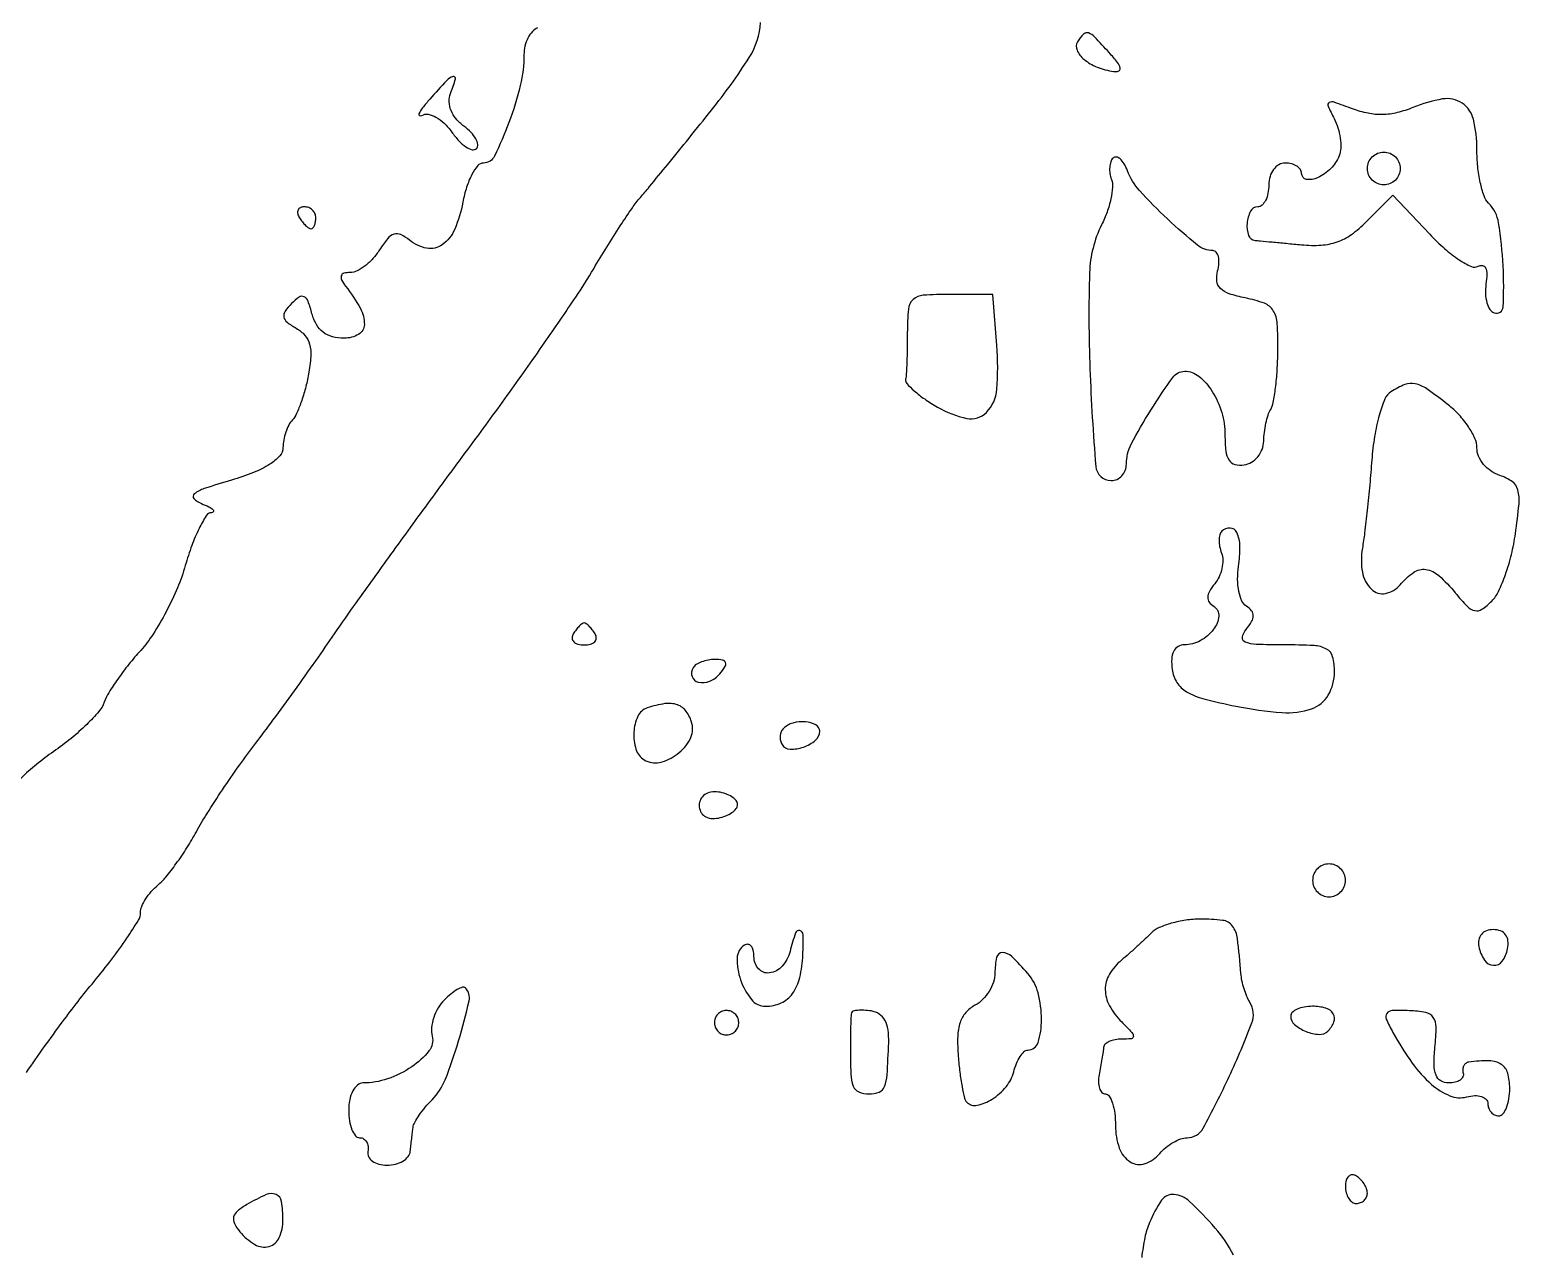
# Model space of a CAD drawing. Extents: x 0 to 5034, y 0 to 2560.
# Drawn here: x 3751.9 to 3887.9, y 1352.8 to 1464.2 of the extents above; entities that cross this region are included whole.
import ezdxf

# ---------------------------------------------------------------- set-up
doc = ezdxf.new("R2010")
doc.units = 0

msp = doc.modelspace()

# ---------------------------------------------------------------- linework, layer by layer
for points in [[(3751.569575, 1368.958951, -0.007806), (3754.875159, 1373.58354, -0.014034), (3757.75, 1377.255347, 0.010556), (3759.377877, 1379.304975, 0.014386), (3760.751563, 1381.223736, 0.011188), (3761.801402, 1382.860953, 0.137816), (3762, 1383.567786, -0.099899), (3762.11055, 1384.115575, -0.041186), (3762.462095, 1384.789839, -0.038625), (3762.971175, 1385.473388, -0.040202), (3763.573088, 1386.060658, 0.047881), (3764.3088, 1386.80082, 0.015351), (3765.255276, 1388.030476, 0.015158), (3766.23074, 1389.471778, 0.01639), (3767.090667, 1390.933102, -0.015739), (3768.078837, 1392.617371, -0.00702), (3769.479877, 1394.774099, -0.006941), (3771.027142, 1397.016303, -0.009339), (3772.493589, 1399, 0.005029), (3774.086986, 1401.117011, 0.0026), (3776.038409, 1403.79375, 0.002584), (3778.016083, 1406.566446, 0.003919), (3779.70454, 1409, -0.005261), (3781.706796, 1411.869353, -0.001517), (3784.861765, 1416.2625, -0.001526), (3788.448874, 1421.19377, -0.001625), (3791.991553, 1426, 0.003813), (3795.467137, 1430.758651, 0.003868), (3798.852939, 1435.5471, 0.003765), (3801.734473, 1439.757267, 0.01582), (3803.364854, 1442.35183, -0.006302), (3804.556124, 1444.330207, -0.00645), (3805.787908, 1446.262586, -0.006277), (3806.899507, 1447.912237, -0.026724), (3807.627138, 1448.85183, 0.006245), (3808.46104, 1449.842099, 0.000918), (3810.120732, 1451.8713, 0.001036), (3812.072926, 1454.277254, 0.00089), (3814.117043, 1456.816426, 0.0272), (3817.575435, 1461.644017, 0.130706), (3818.589673, 1464.839844, 0.161575)], [(3798.25, 1464.337719, 0.114638), (3797.771663, 1464.002112, 0.064274), (3797.367188, 1463.41385, 0.058899), (3797.093096, 1462.677424, 0.059732), (3797, 1461.900918, -0.05928), (3796.665789, 1459.091888, -0.030166), (3795.623002, 1455.686569, -0.023164), (3794.321087, 1452.639506, -0.28774), (3793.301834, 1452, 0.223277), (3792.789985, 1451.759439, 0.052026), (3792.249141, 1450.948422, 0.043927), (3791.764747, 1449.791085, 0.030796), (3791.419044, 1448.420161, -0.053102), (3790.678773, 1445.953425, -0.140037), (3789.535447, 1444.527714, -0.204731), (3788.114348, 1444.220757, -0.126055), (3786.543211, 1444.964138, 0.063981), (3785.761041, 1445.459914, 0.190222), (3785.138907, 1445.498033, 0.143507), (3784.542678, 1445.090285, 0.031925), (3783.815399, 1444.076014, -0.043703), (3783.217111, 1443.281771, -0.044649), (3782.493819, 1442.609829, -0.048699), (3781.759387, 1442.147278, -0.116707), (3781.137008, 1442, 0.06258), (3780.567407, 1441.928428, 0.255469), (3780.321076, 1441.69884, 0.205075), (3780.35291, 1441.321728, 0.042471), (3780.722321, 1440.75, -0.036714), (3782.064409, 1438.724348, -0.135979), (3782.427518, 1437.249815, -0.259659), (3781.893014, 1436.351924, -0.1322), (3780.585247, 1436, -0.064359), (3779.510137, 1436.138962, -0.098596), (3778.668321, 1436.549389, -0.099664), (3778.053983, 1437.247112, -0.06697), (3777.649385, 1438.232753, 0.023818), (3777.290947, 1439.377664, 0.190825), (3776.930163, 1439.782318, 0.273927), (3776.475918, 1439.750833, 0.046589), (3775.782753, 1439.170475, 0.044614), (3775.192475, 1438.457409, 0.200733), (3775.084037, 1437.938725, 0.182597), (3775.374971, 1437.465603, 0.036138), (3776.218579, 1436.905615, -0.086422), (3777.002499, 1436.263627, -0.113321), (3777.433897, 1435.448004, -0.082651), (3777.541629, 1434.328159, -0.0289), (3777.336342, 1432.717894, -0.018705), (3777.042561, 1431.416309, -0.019847), (3776.65711, 1430.166194, -0.0199), (3776.241557, 1429.121436, -0.080631), (3775.867763, 1428.55, 0.066257), (3775.535084, 1428.071842, 0.03635), (3775.254905, 1427.414443, 0.03551), (3775.06374, 1426.693575, 0.047092), (3775, 1426.018315, -0.187186), (3774.702952, 1425.252661, -0.066833), (3773.788622, 1424.486976, -0.047238), (3772.323147, 1423.743899, -0.021944), (3770.304135, 1423.050107, 0.00779), (3767.818611, 1422.273921, 0.086425), (3766.904565, 1421.78557, 0.446282), (3766.875036, 1421.35308, 0.107013), (3767.554135, 1420.902077, -0.01886), (3768.240524, 1420.603147, -0.072575), (3768.625345, 1420.343617, -0.366641), (3768.647234, 1420.175801, -0.236686), (3768.468315, 1420.070285, 0.239738), (3767.992088, 1419.785715, 0.025552), (3767.342268, 1418.625334, 0.027053), (3766.677031, 1417.074892, 0.018436), (3766.083711, 1415.25, -0.030304), (3765.367199, 1413.211928, -0.021325), (3764.328993, 1411.014063, -0.021603), (3763.150362, 1408.989219, -0.041594), (3762.010047, 1407.5, 0.015678), (3760.924006, 1406.22431, 0.015282), (3759.910365, 1404.872378, 0.01537), (3759.093853, 1403.631689, 0.053691), (3758.682816, 1402.767668, -0.093407), (3758.19568, 1401.922827, -0.022116), (3757.077678, 1400.731206, -0.022001), (3755.648239, 1399.454435, -0.020125), (3754.070178, 1398.267668, 0.019884), (3752.493819, 1397.083371, 0.021942), (3751.069529, 1395.813966, 0.021994)], [(3861.780976, 1352.290838, 0.065298), (3860.117247, 1354.75, 0.021844), (3857.762507, 1357.183746, 0.17045), (3856.344028, 1357.818151, 0.267969), (3855.214324, 1357.285297, 0.053483), (3854.103434, 1355.249712, 0.047901), (3853.68926, 1353.896287, 0.021667), (3853.39731, 1352.062872, 0.021219)]]:
    msp.add_lwpolyline(points, format="xyb")
for points in [[(3847.542705, 1463.069098, 0.250048), (3847.493457, 1462.294892, 0.114207), (3848.128344, 1461.46655, 0.078705), (3849.328813, 1460.75941, 0.056308), (3850.836385, 1460.353926, 0.128028), (3851.29711, 1460.402211, 0.377176), (3851.43533, 1460.661128, 0.109501), (3851.181443, 1461.187876, 0.017075), (3850.431397, 1462.075805, 0.007591), (3849.090189, 1463.513342, 0.118976), (3848.527964, 1463.872149, 0.291323), (3848.084129, 1463.765526, 0.053678)], [(3788.404988, 1457.828106, 0.013189), (3787.742088, 1457.030858, 0.053426), (3787.406679, 1456.496489, 0.415229), (3787.462135, 1456.336342, 0.249486), (3787.681578, 1456.344836, -0.176226), (3788.254375, 1456.448361, -0.084655), (3788.968327, 1456.196638, -0.066418), (3789.722429, 1455.63457, -0.04669), (3790.408577, 1454.827062, 0.034607), (3791.051518, 1454.032317, 0.057689), (3791.705656, 1453.474419, 0.082632), (3792.270936, 1453.217887, 0.267771), (3792.653998, 1453.320665, 0.233083), (3792.779767, 1453.690971, 0.094723), (3792.608026, 1454.210151, 0.066577), (3792.168042, 1454.799494, 0.041315), (3791.514519, 1455.365725, -0.060065), (3790.802268, 1456.031064, -0.079), (3790.344334, 1456.791934, -0.088275), (3790.176462, 1457.587269, -0.099914), (3790.306135, 1458.355392, 0.023221), (3790.74347, 1459.675207, 0.584202), (3790.527311, 1459.892013, 0.13926), (3789.944835, 1459.53706, 0.006685)], [(3870.968872, 1456.058163, -0.049144), (3871.318333, 1455.215654, -0.040934), (3871.523507, 1454.267717, -0.042664), (3871.565307, 1453.360768, -0.08198), (3871.419095, 1452.649761, -0.106216), (3870.670375, 1451.502086, -0.084959), (3869.458805, 1450.652407, -0.149906), (3868.450763, 1450.50573, -0.37005), (3868, 1451.031385, 0.152681), (3867.884506, 1451.400789, 0.098158), (3867.559375, 1451.715469, 0.08088), (3867.073532, 1451.92777, 0.062722), (3866.5, 1452, 0.130775), (3865.924246, 1451.846791, 0.10214), (3865.4375, 1451.416667, 0.08892), (3865.111864, 1450.769411, 0.072314), (3865, 1450, -0.048028), (3864.926307, 1449.234582, -0.068025), (3864.70625, 1448.5875, -0.088204), (3864.381882, 1448.151477, -0.191087), (3864, 1448, 0.278157), (3863.337127, 1447.600309, 0.101391), (3863.017838, 1446.504434, 0.104745), (3863.159988, 1445.393918, 0.29565), (3863.75, 1444.936164, -0.002209), (3864.218119, 1444.894235, -0.000237), (3865.303173, 1444.791698, -0.000291), (3866.595141, 1444.668229, -0.000234), (3867.984208, 1444.534007, 0.038917), (3869.793393, 1444.499626, 0.070479), (3871.242045, 1444.792556, 0.071115), (3872.543718, 1445.47392, 0.040315), (3873.901523, 1446.628796), (3876.334632, 1449.061904), (3879.7011, 1445.492815, 0.023101), (3881.066984, 1444.172567, 0.034395), (3882.386399, 1443.162333, 0.037023), (3883.505274, 1442.535483, 0.252745), (3884.115161, 1442.571173, -0.182186), (3884.510253, 1442.648451, -0.251886), (3884.790004, 1442.430989, -0.109211), (3884.905663, 1441.857366, -0.031658), (3884.831377, 1440.952264, 0.046317), (3884.784269, 1440.057819, 0.059133), (3884.914121, 1439.24323, 0.071532), (3885.18981, 1438.624272, 0.171448), (3885.578398, 1438.316821, 0.498525), (3886.39766, 1438.871526, 0.025471), (3886.396751, 1442.5982, 0.026442), (3885.986573, 1446.526227, 0.158426), (3885.065286, 1448.334714, -0.114076), (3884.653676, 1448.993835, -0.029219), (3884.312928, 1450.212541, -0.028214), (3884.078382, 1451.686519, -0.025352), (3884, 1453.231385, 0.058179), (3883.677415, 1455.994372, 0.191424), (3882.644224, 1457.470365, 0.189187), (3880.86997, 1457.844541, 0.056708), (3878.165913, 1457.068723, -0.038434), (3876.726647, 1456.598357, -0.053997), (3875.388033, 1456.421787, -0.054959), (3874.060791, 1456.536948, -0.041765), (3872.656332, 1456.940563, 0.007569), (3870.983398, 1457.54779, 0.20658), (3870.525695, 1457.513681, 0.395778), (3870.413883, 1457.192765, 0.018236)], [(3850.780286, 1452.446953, 0.118684), (3850.571047, 1452.105013, 0.060538), (3850.474421, 1451.607805, 0.055028), (3850.496458, 1451.042014, 0.054437), (3850.641255, 1450.492491, -0.11234), (3850.741128, 1449.797197, -0.033616), (3850.581946, 1448.731582, -0.031839), (3850.235796, 1447.523932, -0.02967), (3849.732377, 1446.340257, 0.107939), (3848.641164, 1442.001674, 0.017304), (3848.669714, 1433.212693, 0.011103), (3849.2057, 1424.299088, 0.390319), (3850.616307, 1423, 0.10862), (3851.144205, 1423.11605, 0.099719), (3851.59354, 1423.444745, 0.095427), (3851.894849, 1423.936001, 0.090217), (3852, 1424.514024, -0.120685), (3852.440915, 1426.314135, -0.020087), (3854.226702, 1429.428843, -0.015723), (3856.241641, 1432.423946, -0.237333), (3857.321429, 1432.987621, -0.179272), (3858.611679, 1432.531639, -0.078474), (3859.825441, 1431.146882, -0.068641), (3860.700532, 1429.218435, -0.072358), (3861, 1427.159912, 0.027789), (3861.081306, 1425.698145, 0.115568), (3861.374805, 1424.871706, 0.188916), (3861.914407, 1424.481566, 0.100472), (3862.75, 1424.437822, 0.100477), (3863.421117, 1424.68147, 0.083102), (3863.996869, 1425.180722, 0.080879), (3864.39086, 1425.854376, 0.08728), (3864.537214, 1426.600536, -0.026652), (3864.595706, 1427.401946, -0.022717), (3864.740423, 1428.237122, -0.02334), (3864.942523, 1428.985755, -0.058139), (3865.176731, 1429.501197, 0.09139), (3865.414214, 1430.131425, 0.013909), (3865.616301, 1431.466035, 0.015177), (3865.764712, 1433.07269, 0.012623), (3865.827353, 1434.787433, 0.016659), (3865.770723, 1437.35589, 0.123183), (3865.411052, 1438.516592, 0.169605), (3864.597132, 1439.187201, 0.038958), (3862.858066, 1439.678387, -0.029227), (3861.381753, 1440.064537, -0.114835), (3860.581481, 1440.547444, -0.174546), (3860.257791, 1441.211453, -0.091189), (3860.326609, 1442.140954, 0.044717), (3860.446218, 1442.853095, 0.076088), (3860.401161, 1443.453905, 0.113748), (3860.207137, 1443.852246, 0.226513), (3859.897722, 1444, -0.172544), (3858.493097, 1444.499592, -0.017107), (3855.755667, 1446.889171, -0.020792), (3853.197556, 1449.48878, -0.094431), (3852.096601, 1451.294719, 0.041946), (3851.792029, 1451.936649, 0.081408), (3851.431979, 1452.373509, 0.13763), (3851.079621, 1452.541759, 0.244012)], [(3877, 1451.5, -0.099038), (3876.885486, 1450.927543, -0.097945), (3876.559375, 1450.440625, -0.097945), (3876.072457, 1450.114514, -0.099038), (3875.5, 1450, -0.099038), (3874.927543, 1450.114514, -0.097945), (3874.440625, 1450.440625, -0.097945), (3874.114514, 1450.927543, -0.099038), (3874, 1451.5, -0.099038), (3874.114514, 1452.072457, -0.097945), (3874.440625, 1452.559375, -0.097945), (3874.927543, 1452.885486, -0.099038), (3875.5, 1453, -0.099038), (3876.072457, 1452.885486, -0.097945), (3876.559375, 1452.559375, -0.097945), (3876.885486, 1452.072457, -0.099038)], [(3776.5, 1447, 0.029505), (3776.768994, 1446.617226, 0.035638), (3777.066025, 1446.29375, 0.038439), (3777.34829, 1446.065539, 0.151918), (3777.559017, 1446, 0.210953), (3777.727648, 1446.07446, 0.081139), (3777.870461, 1446.29375, 0.061769), (3777.967655, 1446.617151, 0.042167), (3778, 1447, 0.105053), (3777.918938, 1447.381556, 0.099167), (3777.688914, 1447.70625, 0.09642), (3777.345238, 1447.923877, 0.093332), (3776.940983, 1448, 0.108972), (3776.586039, 1447.921712, 0.182303), (3776.3746, 1447.70625, 0.161196), (3776.343488, 1447.3821, 0.082592)], [(3832, 1436.5, -0.004038), (3831.988732, 1435.104891, -0.005018), (3831.954754, 1433.807812, -0.004125), (3831.906368, 1432.720604, -0.037475), (3831.845972, 1432.25, 0.241029), (3831.954401, 1431.858949, 0.027262), (3832.633369, 1431.196916, 0.028205), (3833.585175, 1430.455366, 0.019221), (3834.742767, 1429.718224, 0.081076), (3837.44409, 1428.680421, 0.257525), (3839.229865, 1429.231061, 0.174556), (3840.175191, 1431.336747, 0.038947), (3840.169137, 1435.34126), (3839.798613, 1440), (3835.899306, 1440, 0.016824), (3833.457815, 1439.917828, 0.167592), (3832.528522, 1439.525601, 0.189483), (3832.09785, 1438.666704, 0.022569)], [(3876.152813, 1431.115605, 0.154773), (3875.5974, 1430.454622, 0.029603), (3875.079082, 1428.953786, 0.028542), (3874.657604, 1427.035426, 0.021219), (3874.40487, 1424.880918, -0.004225), (3874.217719, 1422.625514, -0.00383), (3873.986825, 1420.298453, -0.003835), (3873.748232, 1418.218776, -0.012257), (3873.544501, 1416.837219, 0.085456), (3873.543567, 1414.636404, 0.158664), (3874.367167, 1413.072704, 0.247273), (3875.657785, 1412.692493, 0.17159), (3876.989766, 1413.487669, -0.067393), (3878.222724, 1414.621384, -0.19086), (3879.339904, 1414.884994, -0.148834), (3880.525985, 1414.325218, -0.036844), (3882.025195, 1412.75, 0.01998), (3883.127574, 1411.510665, 0.146668), (3883.811097, 1411.125991, 0.209244), (3884.464659, 1411.252491, 0.046533), (3885.358054, 1412, 0.085801), (3885.97641, 1412.88494, 0.025141), (3886.606929, 1414.425687, 0.024452), (3887.153043, 1416.260617, 0.024009), (3887.521305, 1418.151274, 0.012198), (3887.846996, 1420.853066, 0.089483), (3887.739625, 1422.145007, 0.173735), (3887.20798, 1422.913103, 0.078658), (3886.098739, 1423.468661, -0.074705), (3885.296554, 1423.862577, -0.068093), (3884.616505, 1424.485489, -0.071553), (3884.15721, 1425.233972, -0.102234), (3884, 1425.994808, 0.106056), (3883.815571, 1426.854511, 0.04194), (3883.22601, 1427.917276, 0.039102), (3882.373315, 1428.99695, 0.039431), (3881.365141, 1429.92742, 0.013109), (3879.418378, 1431.377776, 0.097799), (3878.370365, 1431.844665, 0.15233), (3877.435193, 1431.771377, 0.046112)], [(3860.708381, 1418.375048, 0.137385), (3860.528357, 1418.054967, 0.056404), (3860.464908, 1417.556429, 0.050072), (3860.515295, 1416.973068, 0.045077), (3860.680777, 1416.389499, -0.089693), (3860.803068, 1415.744941, -0.056223), (3860.723375, 1414.979445, -0.054157), (3860.466818, 1414.216184, -0.065154), (3860.063317, 1413.576293, 0.040568), (3859.579447, 1412.886382, 0.125669), (3859.423193, 1412.344039, 0.171069), (3859.566256, 1411.894911, 0.092762), (3860, 1411.5, -0.285618), (3860.434586, 1410.624607, -0.140927), (3859.960993, 1409.423677, -0.101896), (3858.744471, 1408.373664, -0.127935), (3857.308004, 1408, 0.131712), (3856.720537, 1407.842516, 0.14664), (3856.319052, 1407.416498, 0.104892), (3856.134942, 1406.711764, 0.046934), (3856.180449, 1405.75, 0.10538), (3856.617754, 1404.555942, 0.122552), (3857.487339, 1403.719691, 0.067301), (3859.070932, 1403.073236, 0.014063), (3862, 1402.402693, 0.029598), (3866.210205, 1401.819055, 0.103747), (3868.911653, 1402.167252, 0.179088), (3870.428747, 1403.417731, 0.132522), (3871, 1405.535184, 0.061988), (3870.827844, 1406.918481, 0.211389), (3870.281157, 1407.616693, 0.110821), (3869.133274, 1407.933309, 0.012099), (3866.377555, 1408, -0.008711), (3863.855216, 1408.043948, -0.088538), (3862.834899, 1408.262978, -0.357211), (3862.59398, 1408.707615, -0.126444), (3862.926114, 1409.410972, 0.037692), (3863.435634, 1410.128654, 0.133179), (3863.588985, 1410.66757, 0.178786), (3863.429947, 1411.115157, 0.080669), (3862.95244, 1411.529394, -0.154467), (3862.542566, 1412.005567, -0.052499), (3862.270144, 1412.888427, -0.046222), (3862.157298, 1413.990704, -0.038862), (3862.23715, 1415.16245, 0.038807), (3862.363469, 1417.01303, 0.109113), (3862.073319, 1418.270408, 0.277923), (3861.467861, 1418.67097, 0.209933)], [(3801.5, 1409, 0.146489), (3801.397987, 1408.620597, 0.191582), (3801.538811, 1408.29375, 0.134005), (3801.925364, 1408.072951, 0.063222), (3802.5, 1408, 0.063222), (3803.074636, 1408.072951, 0.134005), (3803.461189, 1408.29375, 0.191582), (3803.602013, 1408.620597, 0.146489), (3803.5, 1409, 0.025622), (3803.235369, 1409.382847, 0.032351), (3802.951311, 1409.70625, 0.033983), (3802.686704, 1409.937141, 0.163822), (3802.5, 1410, 0.163822), (3802.313296, 1409.937141, 0.033983), (3802.048689, 1409.70625, 0.032351), (3801.764631, 1409.382847, 0.025622)], [(3812.439699, 1405.902432, 0.224307), (3812.34949, 1405.10226, 0.259634), (3812.912648, 1404.594515, 0.153551), (3813.957775, 1404.677327, 0.124203), (3814.870817, 1405.344344, 0.031082), (3815.350581, 1406.001551, 0.224487), (3815.398805, 1406.379874, 0.276877), (3815.139755, 1406.60512, 0.043901), (3814.440135, 1406.666667, 0.045576), (3813.820558, 1406.610073, 0.045718), (3813.222161, 1406.442173, 0.049747), (3812.729936, 1406.195636, 0.113856)], [(3808.25, 1402.25, 0.20671), (3807.401568, 1401.491596, 0.094433), (3807.0334, 1400.021439, 0.091372), (3807.227783, 1398.476526, 0.179342), (3807.979333, 1397.512773, 0.19577), (3809.388786, 1397.27529, 0.107799), (3810.999713, 1398.022876, 0.106844), (3812.163109, 1399.380099, 0.19013), (3812.336756, 1400.820245, 0.090261), (3811.824157, 1401.921012, 0.155846), (3811.024837, 1402.52331, 0.121069), (3809.865826, 1402.634423, 0.044119)], [(3820.693853, 1400.36052, 0.096382), (3820.487617, 1400.054641, 0.077371), (3820.390517, 1399.668938, 0.075821), (3820.414476, 1399.264427, 0.085976), (3820.559212, 1398.904194, 0.251406), (3821.292238, 1398.479983, 0.092338), (3822.51342, 1398.667218, 0.089221), (3823.616217, 1399.290262, 0.223243), (3824, 1400.106989, 0.274485), (3823.65045, 1400.695752, 0.106073), (3822.704307, 1400.975921, 0.086873), (3821.558862, 1400.864723, 0.129546)], [(3813, 1393.338192, 0.112544), (3813.129388, 1392.770638, 0.136335), (3813.487901, 1392.361287, 0.119179), (3814.048763, 1392.160824, 0.074207), (3814.75, 1392.190371, 0.046463), (3815.419589, 1392.385172, 0.059044), (3815.985938, 1392.690115, 0.071257), (3816.371749, 1393.052536, 0.17021), (3816.5, 1393.418366, 0.174204), (3816.370686, 1393.778257, 0.07524), (3815.985938, 1394.123066, 0.061458), (3815.419598, 1394.402071, 0.04735), (3814.75, 1394.566187, 0.079542), (3814.065953, 1394.55728, 0.110472), (3813.5014, 1394.324015, 0.123781), (3813.132807, 1393.897444, 0.117108)], [(3869, 1386.5, 0.099038), (3869.114514, 1385.927543, 0.097945), (3869.440625, 1385.440625, 0.097945), (3869.927543, 1385.114514, 0.099038), (3870.5, 1385, 0.099038), (3871.072457, 1385.114514, 0.097945), (3871.559375, 1385.440625, 0.097945), (3871.885486, 1385.927543, 0.099038), (3872, 1386.5, 0.099038), (3871.885486, 1387.072457, 0.097945), (3871.559375, 1387.559375, 0.097945), (3871.072457, 1387.885486, 0.099038), (3870.5, 1388, 0.099038), (3869.927543, 1387.885486, 0.097945), (3869.440625, 1387.559375, 0.097945), (3869.114514, 1387.072457, 0.099038)], [(3854.297894, 1381.711963, -0.00848), (3853.726819, 1381.155409, -0.004368), (3852.994213, 1380.477245, -0.004339), (3852.228142, 1379.792484, -0.006545), (3851.547894, 1379.210573, 0.08607), (3850.449718, 1377.918685, 0.135058), (3850.071294, 1376.520484, 0.126105), (3850.45324, 1375.055622, 0.069977), (3851.571429, 1373.571429, -0.008694), (3852.501734, 1372.608195, -0.18989), (3852.642857, 1372.25, -0.385629), (3852.455886, 1372.043627, -0.024648), (3851.571429, 1372, 0.045452), (3850.964409, 1371.944705, 0.061431), (3850.439132, 1371.779687, 0.076831), (3850.069003, 1371.536947, 0.185927), (3849.923489, 1371.25, -0.012203), (3849.872658, 1370.848937, -0.003168), (3849.771045, 1370.20625, -0.003219), (3849.645835, 1369.475, -0.003281), (3849.511973, 1368.75, 0.048877), (3849.450515, 1368.079975, 0.078166), (3849.543133, 1367.514062, 0.110575), (3849.767889, 1367.137828, 0.205848), (3850.088484, 1367, -0.263443), (3850.439193, 1366.801436, -0.058869), (3850.732242, 1366.150178, -0.046492), (3850.933753, 1365.215359, -0.029858), (3851, 1364.106989, 0.084049), (3851.346935, 1362.05768, 0.170069), (3852.35342, 1360.793312, 0.225816), (3853.703776, 1360.634075, 0.138697), (3855.049332, 1361.559441, -0.047566), (3855.603165, 1362.110637, -0.041314), (3856.276817, 1362.576836, -0.043413), (3856.963178, 1362.896626, -0.087533), (3857.549138, 1363, 0.274426), (3858.999017, 1363.860581, 0.016281), (3861.390019, 1368.603894, 0.017118), (3863.456166, 1373.48926, 0.233999), (3863.280547, 1375.355082, -0.040437), (3863.00141, 1375.900885, -0.022596), (3862.747728, 1376.602966, -0.022416), (3862.554079, 1377.340637, -0.03368), (3862.458265, 1377.998803, 0.011092), (3862.140481, 1381.184975, 0.13076), (3861.680873, 1382.330241, 0.204381), (3860.78752, 1382.848771, 0.033613), (3858.75, 1382.961963, 0.033087), (3857.417615, 1382.858023, 0.032441), (3856.101569, 1382.579085, 0.034202), (3854.983369, 1382.180898, 0.095037)], [(3821.289749, 1380, -0.11872), (3820.571539, 1378.660313, -0.179155), (3819.414205, 1378.046267, -0.253143), (3818.422852, 1378.422379, -0.179984), (3818, 1379.559017, 0.055748), (3817.937484, 1380.117973, 0.120385), (3817.745645, 1380.502872, 0.189871), (3817.462066, 1380.655417, 0.169554), (3817.134109, 1380.582884, 0.254275), (3816.463947, 1379.410319, 0.088485), (3816.775107, 1377.422585, 0.085871), (3817.766828, 1375.620602, 0.227919), (3819.05756, 1375, 0.107135), (3820.471316, 1375.306444, 0.129844), (3821.518562, 1376.16228, 0.10041), (3822.181876, 1377.619167, 0.04587), (3822.465338, 1379.699502, 0.014674), (3822.491737, 1381.532477, 0.338506), (3822.187293, 1381.918539, 0.394139), (3821.793371, 1381.703016, 0.015877)], [(3884.176676, 1380.447179, 0.095633), (3884.687524, 1379.225204, 0.231347), (3885.510529, 1378.743606, 0.259838), (3886.318179, 1379.117618, 0.110048), (3886.809629, 1380.25, 0.075042), (3886.839187, 1380.980358, 0.134068), (3886.620099, 1381.535476, 0.143006), (3886.162207, 1381.879439, 0.090288), (3885.5, 1382, 0.089125), (3884.869802, 1381.886768, 0.128059), (3884.407325, 1381.563333, 0.131707), (3884.169492, 1381.063175, 0.097115)], [(3840, 1378.035184, -0.081446), (3839.864895, 1377.211271, -0.057522), (3839.464624, 1376.361008, -0.056889), (3838.874527, 1375.613963, -0.074434), (3838.177445, 1375.094965, 0.091064), (3837.336108, 1374.424261, 0.100147), (3836.82183, 1373.518754, 0.07226), (3836.600088, 1372.246972, 0.026742), (3836.645875, 1370.424685, 0.011219), (3836.79295, 1368.973859, 0.015186), (3836.994863, 1367.671697, 0.012118), (3837.219339, 1366.610412, 0.139067), (3837.425302, 1366.241365, 0.255239), (3838.38108, 1365.96073, 0.089861), (3839.746028, 1366.527318, 0.076803), (3841.022361, 1367.660368, 0.109361), (3841.711571, 1369.005047, -0.033816), (3841.967545, 1369.768808, -0.045651), (3842.305261, 1370.413983, -0.053666), (3842.669264, 1370.863472, -0.198255), (3843.000054, 1371, 0.329176), (3843.94138, 1371.695034, 0.075012), (3844.254155, 1373.778104, 0.064264), (3843.936928, 1376.222468, 0.11476), (3842.99511, 1378.005638, 0.021934), (3841.534297, 1379.547815, 0.191999), (3840.679693, 1379.89835, 0.355871), (3840.154387, 1379.478806, 0.05332)], [(3789.708067, 1375.56521, 0.064456), (3789.155889, 1374.848815, 0.052606), (3788.758391, 1373.965398, 0.054415), (3788.565684, 1373.056724, 0.087025), (3788.623676, 1372.267591, -0.236148), (3788.326507, 1370.918626, -0.074253), (3786.758278, 1369.481124, -0.065409), (3784.54632, 1368.376749, -0.083301), (3782.300635, 1368, 0.183587), (3781.80176, 1367.810437, 0.091457), (3781.380064, 1367.269466, 0.070601), (3781.095398, 1366.461522, 0.049486), (3781, 1365.5, 0.038131), (3781.073116, 1364.542644, 0.057076), (3781.29375, 1363.734375, 0.074992), (3781.617064, 1363.182831, 0.226478), (3782, 1363, -0.133456), (3782.361134, 1362.901861, -0.125576), (3782.632812, 1362.632812, -0.10725), (3782.770151, 1362.227545, -0.077768), (3782.75, 1361.75, 0.166466), (3782.813391, 1361.274423, 0.122642), (3783.160938, 1360.867188, 0.093534), (3783.75353, 1360.592736, 0.061879), (3784.5, 1360.5, 0.059941), (3785.274075, 1360.593132, 0.073192), (3785.949219, 1360.867188, 0.086993), (3786.425551, 1361.272709, 0.149169), (3786.625, 1361.75, -0.002119), (3786.681983, 1362.296433, -0.001528), (3786.75, 1362.90558, -0.001543), (3786.818233, 1363.48441, -0.003347), (3786.875, 1363.928571, -0.092479), (3787.027558, 1364.391651, -0.024355), (3787.438099, 1365.059193, -0.023868), (3787.988515, 1365.786537, -0.02247), (3788.616402, 1366.473545, 0.1024), (3789.804499, 1368.281793, 0.021995), (3791.037991, 1371.845281, 0.016223), (3791.995774, 1375.492428, 0.257945), (3791.653738, 1376.679595, 0.284738), (3791.393728, 1376.74064, 0.049027), (3790.910745, 1376.523697, 0.040668), (3790.324499, 1376.12139, 0.025674)], [(3867, 1374.106989, 0.218907), (3867.3552, 1373.334562, 0.081579), (3868.400699, 1372.699345, 0.081237), (3869.598661, 1372.430132, 0.214275), (3870.402234, 1372.735568, 0.104297), (3870.952019, 1373.579208, 0.235241), (3870.883473, 1374.319195, 0.186855), (3870.20484, 1374.83178, 0.069473), (3869, 1375, 0.042713), (3868.234328, 1374.934472, 0.06238), (3867.5875, 1374.737678, 0.081888), (3867.149216, 1374.448422, 0.208972)], [(3814.552786, 1374.08541, 0.099038), (3814.401684, 1373.679226, 0.097945), (3814.417584, 1373.244476, 0.097945), (3814.597789, 1372.848514, 0.099038), (3814.91459, 1372.552786, 0.099038), (3815.320774, 1372.401684, 0.097945), (3815.755524, 1372.417584, 0.097945), (3816.151486, 1372.597789, 0.099038), (3816.447214, 1372.91459, 0.099038), (3816.598316, 1373.320774, 0.097945), (3816.582416, 1373.755524, 0.097945), (3816.402211, 1374.151486, 0.099038), (3816.08541, 1374.447214, 0.099038), (3815.679226, 1374.598316, 0.097945), (3815.244476, 1374.582416, 0.097945), (3814.848514, 1374.402211, 0.099038)], [(3826.9, 1374.411516, 0.0475), (3826.860542, 1374.138348, 0.003549), (3826.829375, 1373.386508, 0.004889), (3826.807296, 1372.487535, 0.003694), (3826.8, 1371.5, 0.008216), (3826.844333, 1368.802216, 0.08227), (3827.06439, 1367.699856, 0.208198), (3827.566706, 1367.183622, 0.097439), (3828.5, 1367, 0.091762), (3829.427916, 1367.17174, 0.212178), (3829.919095, 1367.66172, 0.076779), (3830.154426, 1368.738288, 0.006101), (3830.3, 1371.662009, 0.043196), (3830.241818, 1372.853568, 0.0921), (3829.953842, 1373.726042, 0.120554), (3829.435803, 1374.290615, 0.111123), (3828.7, 1374.573525, 0.023117), (3828.041346, 1374.639281, 0.035776), (3827.47, 1374.628857, 0.039803), (3827.042796, 1374.555821, 0.277707)], [(3876.335365, 1372.59974, 0.028944), (3878.104576, 1369.804474, 0.057957), (3879.860854, 1367.873046, 0.081156), (3881.536553, 1366.833834, 0.163673), (3883.06933, 1366.728381, -0.053182), (3883.808455, 1366.839721, -0.087749), (3884.432866, 1366.756943, -0.12521), (3884.845351, 1366.500642, -0.193797), (3885, 1366.116631, 0.088331), (3885.075911, 1365.690287, 0.094768), (3885.29375, 1365.32801, 0.100006), (3885.618511, 1365.085658, 0.110888), (3886, 1365, 0.226478), (3886.382936, 1365.182831, 0.074992), (3886.70625, 1365.734375, 0.057076), (3886.926884, 1366.542644, 0.038131), (3887, 1367.5, 0.067081), (3886.810282, 1368.907724, 0.185474), (3886.227313, 1369.699431, 0.142004), (3885.139846, 1370.020622, 0.034419), (3883.25, 1369.9, 0.127463), (3882.983737, 1369.79176, 0.117405), (3882.79375, 1369.565, 0.103536), (3882.711204, 1369.251308, 0.080654), (3882.75, 1368.9, -0.18345), (3882.718473, 1368.557973, -0.130606), (3882.463799, 1368.264375, -0.092999), (3882.009217, 1368.066223, -0.05646), (3881.424634, 1368, -0.133439), (3880.707569, 1368.194839, -0.169856), (3880.266913, 1368.71412, -0.093276), (3880.091882, 1369.669692, -0.023736), (3880.174634, 1371.25, 0.022391), (3880.277648, 1373.120913, 0.156213), (3880.010782, 1373.984561, 0.19516), (3879.32541, 1374.429402, 0.038223), (3877.835365, 1374.59974, 0.017041), (3876.276587, 1374.604938, 0.227968), (3875.782281, 1374.348213, 0.270708), (3875.723112, 1373.834881, 0.023111)], [(3872, 1358.559017, 0.062283), (3872.074545, 1357.962904, 0.080552), (3872.29375, 1357.457961, 0.097988), (3872.618621, 1357.120018, 0.153634), (3873, 1357, 0.092995), (3873.381732, 1357.071618, 0.096318), (3873.70625, 1357.276414, 0.099231), (3873.923444, 1357.581949, 0.105429), (3874, 1357.940983, 0.089642), (3873.926698, 1358.346558, 0.053229), (3873.70625, 1358.7871, 0.051032), (3873.382515, 1359.193797, 0.06081), (3873, 1359.5, 0.139169), (3872.620352, 1359.607943, 0.191142), (3872.29375, 1359.478525, 0.138808), (3872.073267, 1359.110654, 0.066118)], [(3771.694549, 1356.888869, 0.039518), (3770.83465, 1356.293122, 0.160628), (3770.497048, 1355.763368, 0.183184), (3770.563471, 1355.180672, 0.054271), (3771.066993, 1354.419278, 0.085777), (3772.434916, 1353.250774, 0.203743), (3773.735238, 1353.075719, 0.227151), (3774.664313, 1353.882212, 0.102655), (3775, 1355.5, 0.038987), (3774.868921, 1357.178505, 0.259914), (3774.37049, 1357.814867, 0.208222), (3773.472201, 1357.803368, 0.025883)]]:
    msp.add_lwpolyline(points, format="xyb", close=True)

doc.saveas('drawing.dxf')
